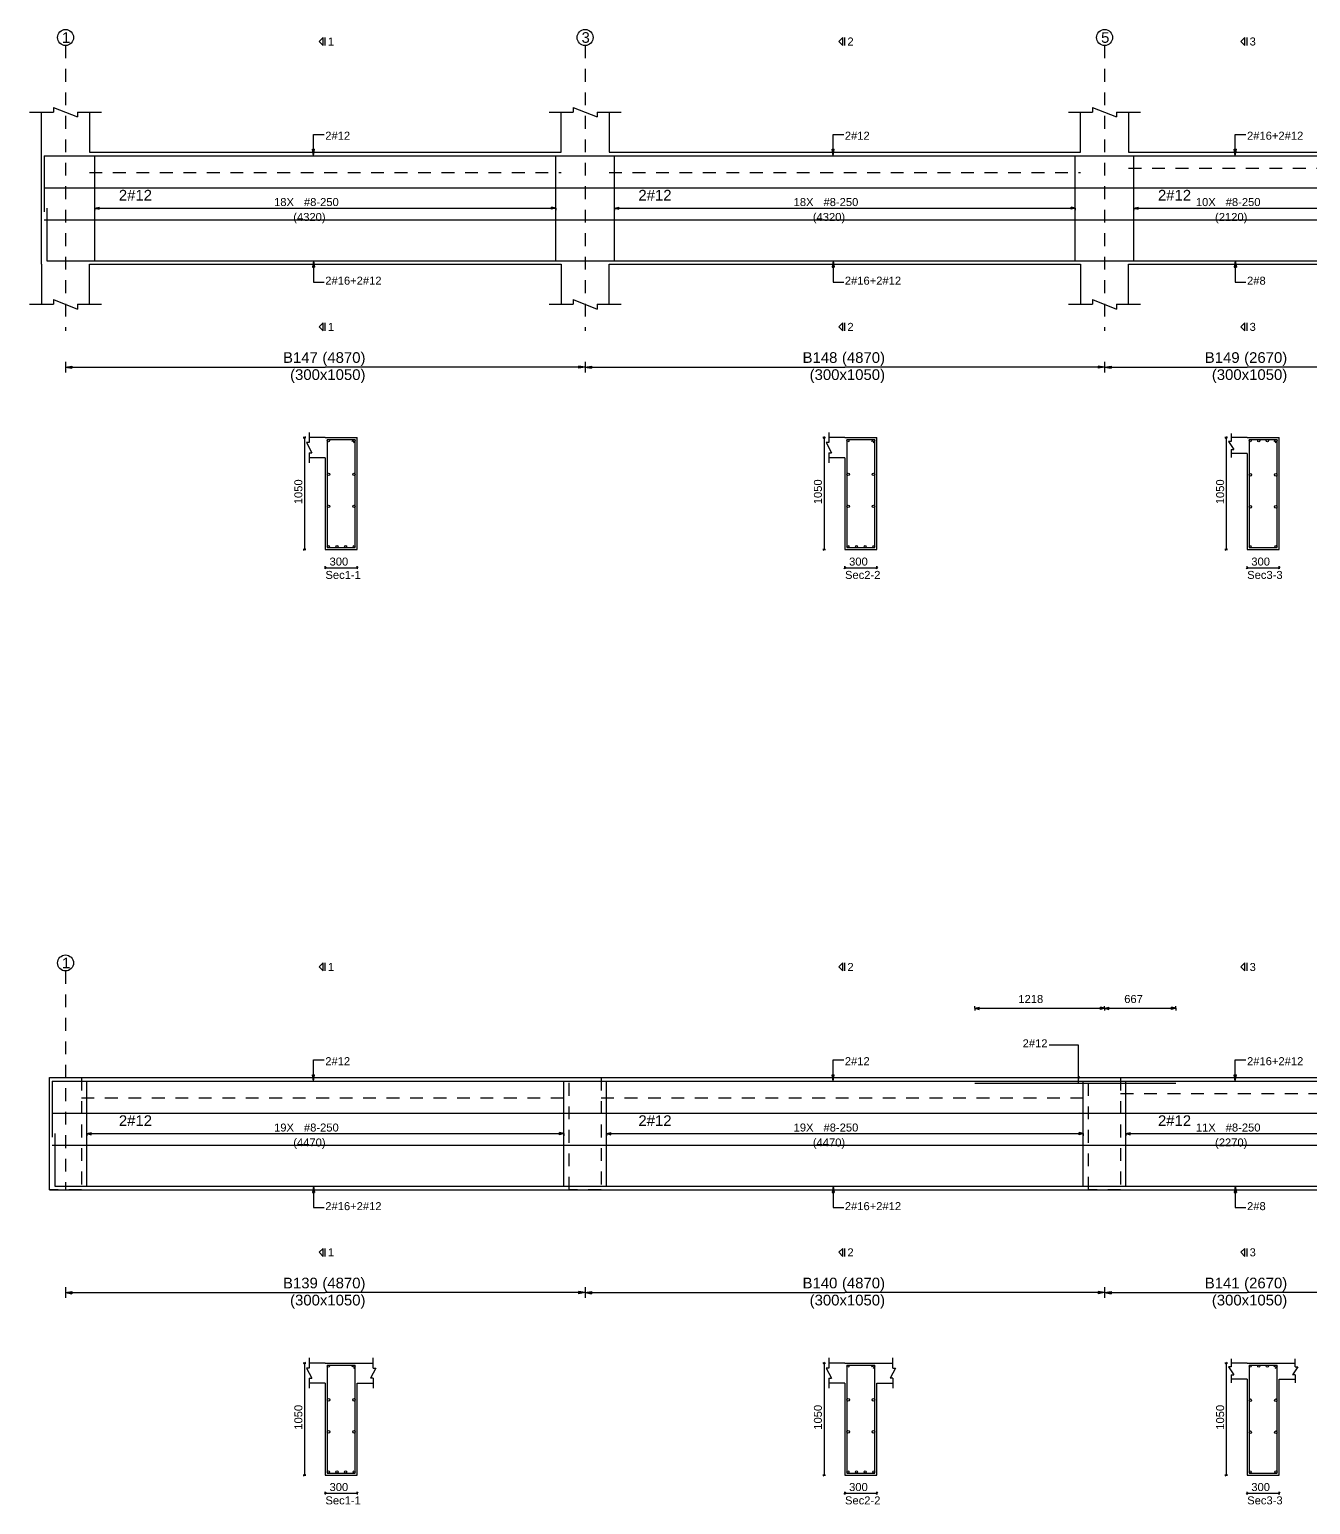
# Model space of a CAD drawing. Extents: x 0 to 98, y 3 to 248.
# Drawn here: x 39.84 to 51.85, y 233.88 to 247.7 of the extents above; entities that cross this region are included whole.
import ezdxf

# ---------------------------------------------------------------- set-up
doc = ezdxf.new("R2010")
doc.units = 0
doc.linetypes.add('ACAD_ISO02W100', pattern=[15, 12, -3])
for name, color, linetype in [('Axisline', 1, 'CONTINUOUS'), ('Axisline_Name', 2, 'CONTINUOUS'), ('Beam_bottombarlabeling', 2, 'CONTINUOUS'), ('Beam_Cross_Label', 4, 'CONTINUOUS'), ('Beam_CrossSection', 2, 'CONTINUOUS'), ('Beam_Dimensions_LS', 3, 'CONTINUOUS'), ('Beam_NameLS', 6, 'CONTINUOUS'), ('Beam_topbarsLabeling', 2, 'CONTINUOUS'), ('dim_all', 7, 'CONTINUOUS'), ('Extra_Topsteel_Labeling', 2, 'CONTINUOUS'), ('Extrabars', 7, 'CONTINUOUS'), ('Longsection', 2, 'CONTINUOUS'), ('main_botbars', 4, 'CONTINUOUS'), ('main_topbars', 4, 'CONTINUOUS'), ('SecondaryBeam', 2, 'CONTINUOUS'), ('SectionLine', 4, 'CONTINUOUS'), ('Sidefacebar', 140, 'CONTINUOUS'), ('Slabline', 253, 'CONTINUOUS'), ('span_dim', 7, 'CONTINUOUS'), ('spanline', 7, 'CONTINUOUS'), ('Stirrup_bar', 1, 'CONTINUOUS'), ('Stirrup_Dia_Spacing', 2, 'CONTINUOUS'), ('Stirrup_Length', 7, 'CONTINUOUS'), ('Stirrup_Numbers', 2, 'CONTINUOUS')]:
    doc.layers.add(name, color=color, linetype=linetype)
doc.styles.add('STRUDS_Arial', font='ARIAL.TTF', dxfattribs={"height": 0.04})

msp = doc.modelspace()

# ---------------------------------------------------------------- linework, layer by layer
at = {"layer": 'Axisline', "linetype": 'ACAD_ISO02W100', "ltscale": 0.01}
for p, q in [((40.18, 247.555), (40.18, 244.88)), ((45.05, 247.555), (45.05, 244.88)), ((49.92, 247.555), (49.92, 244.88)), ((40.18, 238.88), (40.18, 236.83))]:
    msp.add_line(p, q, dxfattribs=at)
at = {"layer": 'Axisline'}
for centre in [(40.18, 247.63), (45.05, 247.63), (49.92, 247.63), (40.18, 238.955)]:
    msp.add_circle(centre, 0.075, dxfattribs=at)
at = {"layer": 'Beam_bottombarlabeling'}
for p, q in [((42.505, 245.538), (42.495, 245.478)), ((42.495, 245.478), (42.515, 245.478)), ((42.505, 245.538), (42.505, 245.338)), ((42.505, 245.538), (42.515, 245.478)), ((47.375, 245.538), (47.365, 245.478)), ((47.365, 245.478), (47.385, 245.478)), ((47.375, 245.538), (47.375, 245.338)), ((47.375, 245.538), (47.385, 245.478)), ((51.145, 245.538), (51.135, 245.478)), ((51.135, 245.478), (51.155, 245.478)), ((51.145, 245.538), (51.145, 245.338)), ((51.145, 245.538), (51.155, 245.478)), ((42.505, 245.338), (42.605, 245.338)), ((47.375, 245.338), (47.475, 245.338)), ((51.145, 245.338), (51.245, 245.338)), ((42.505, 236.863), (42.495, 236.803)), ((42.505, 236.863), (42.505, 236.663)), ((42.505, 236.863), (42.515, 236.803)), ((47.375, 236.863), (47.365, 236.803)), ((47.375, 236.863), (47.375, 236.663)), ((47.375, 236.863), (47.385, 236.803)), ((51.145, 236.863), (51.135, 236.803)), ((51.145, 236.863), (51.145, 236.663)), ((51.145, 236.863), (51.155, 236.803)), ((42.495, 236.803), (42.515, 236.803)), ((47.365, 236.803), (47.385, 236.803)), ((51.135, 236.803), (51.155, 236.803)), ((42.505, 236.663), (42.605, 236.663)), ((47.375, 236.663), (47.475, 236.663)), ((51.145, 236.663), (51.245, 236.663))]:
    msp.add_line(p, q, dxfattribs=at)
for points in [[(42.505, 245.538), (42.495, 245.478), (42.505, 245.538), (42.515, 245.478)], [(47.375, 245.538), (47.365, 245.478), (47.375, 245.538), (47.385, 245.478)], [(51.145, 245.538), (51.135, 245.478), (51.145, 245.538), (51.155, 245.478)], [(42.505, 236.863), (42.495, 236.803), (42.505, 236.863), (42.515, 236.803)], [(47.375, 236.863), (47.365, 236.803), (47.375, 236.863), (47.385, 236.803)], [(51.145, 236.863), (51.135, 236.803), (51.145, 236.863), (51.155, 236.803)]]:
    msp.add_solid(points, dxfattribs=at)
at = {"layer": 'Beam_CrossSection'}
for p, q in [((42.465, 243.928), (42.465, 243.833)), ((47.335, 243.928), (47.335, 243.833)), ((51.105, 243.918), (51.105, 243.843)), ((42.465, 243.833), (42.44, 243.833)), ((42.44, 243.833), (42.49, 243.738)), ((42.615, 243.88), (42.465, 243.88)), ((42.615, 243.88), (42.915, 243.88)), ((42.615, 243.88), (42.615, 243.88)), ((42.915, 242.83), (42.915, 243.88)), ((42.915, 243.88), (42.915, 243.88)), ((47.335, 243.833), (47.31, 243.833)), ((47.31, 243.833), (47.36, 243.738)), ((47.485, 243.88), (47.335, 243.88)), ((47.485, 243.88), (47.785, 243.88)), ((47.485, 243.88), (47.485, 243.88)), ((47.785, 242.83), (47.785, 243.88)), ((47.785, 243.88), (47.785, 243.88)), ((51.105, 243.843), (51.08, 243.843)), ((51.08, 243.843), (51.13, 243.768)), ((51.255, 243.88), (51.105, 243.88)), ((51.105, 243.768), (51.105, 243.693)), ((51.105, 243.768), (51.13, 243.768)), ((51.255, 243.88), (51.555, 243.88)), ((51.255, 243.88), (51.255, 243.88)), ((51.555, 242.83), (51.555, 243.88)), ((51.555, 243.88), (51.555, 243.88)), ((42.465, 243.738), (42.465, 243.643)), ((42.465, 243.738), (42.49, 243.738)), ((42.615, 243.69), (42.465, 243.69)), ((42.615, 243.69), (42.615, 242.83)), ((47.335, 243.738), (47.335, 243.643)), ((47.335, 243.738), (47.36, 243.738)), ((47.485, 243.69), (47.335, 243.69)), ((47.485, 243.69), (47.485, 242.83)), ((51.255, 243.73), (51.105, 243.73)), ((51.255, 243.73), (51.255, 242.83)), ((42.615, 242.83), (42.915, 242.83)), ((47.485, 242.83), (47.785, 242.83)), ((51.255, 242.83), (51.555, 242.83)), ((42.465, 235.253), (42.465, 235.158)), ((42.615, 235.205), (42.465, 235.205)), ((42.615, 235.205), (42.915, 235.205)), ((42.615, 235.205), (42.615, 235.205)), ((42.915, 235.205), (42.915, 235.205)), ((42.915, 235.205), (43.065, 235.205)), ((43.065, 235.158), (43.065, 235.253)), ((47.335, 235.253), (47.335, 235.158)), ((47.485, 235.205), (47.335, 235.205)), ((47.485, 235.205), (47.785, 235.205)), ((47.485, 235.205), (47.485, 235.205)), ((47.785, 235.205), (47.785, 235.205)), ((47.785, 235.205), (47.935, 235.205)), ((47.935, 235.158), (47.935, 235.253)), ((51.105, 235.243), (51.105, 235.168)), ((51.255, 235.205), (51.105, 235.205)), ((51.255, 235.205), (51.555, 235.205)), ((51.255, 235.205), (51.255, 235.205)), ((51.555, 235.205), (51.555, 235.205)), ((51.555, 235.205), (51.705, 235.205)), ((51.705, 235.168), (51.705, 235.243)), ((42.465, 235.158), (42.44, 235.158)), ((42.44, 235.158), (42.49, 235.063)), ((42.465, 235.063), (42.465, 234.968)), ((42.465, 235.063), (42.49, 235.063)), ((43.09, 235.158), (43.04, 235.063)), ((43.065, 235.063), (43.04, 235.063)), ((43.065, 235.158), (43.09, 235.158)), ((43.065, 235.063), (43.065, 234.968)), ((47.335, 235.158), (47.31, 235.158)), ((47.31, 235.158), (47.36, 235.063)), ((47.335, 235.063), (47.335, 234.968)), ((47.335, 235.063), (47.36, 235.063)), ((47.96, 235.158), (47.91, 235.063)), ((47.935, 235.063), (47.91, 235.063)), ((47.935, 235.158), (47.96, 235.158)), ((47.935, 235.063), (47.935, 234.968)), ((51.105, 235.168), (51.08, 235.168)), ((51.08, 235.168), (51.13, 235.093)), ((51.105, 235.093), (51.105, 235.018)), ((51.105, 235.093), (51.13, 235.093)), ((51.255, 235.055), (51.105, 235.055)), ((51.255, 235.055), (51.255, 234.155)), ((51.555, 234.155), (51.555, 235.055)), ((51.555, 235.055), (51.705, 235.055)), ((51.73, 235.168), (51.68, 235.093)), ((51.705, 235.093), (51.68, 235.093)), ((51.705, 235.168), (51.73, 235.168)), ((51.705, 235.093), (51.705, 235.018)), ((42.615, 235.015), (42.465, 235.015)), ((42.615, 235.015), (42.615, 234.155)), ((42.915, 234.155), (42.915, 235.015)), ((42.915, 235.015), (43.065, 235.015)), ((47.485, 235.015), (47.335, 235.015)), ((47.485, 235.015), (47.485, 234.155)), ((47.785, 234.155), (47.785, 235.015)), ((47.785, 235.015), (47.935, 235.015)), ((42.615, 234.155), (42.915, 234.155)), ((47.485, 234.155), (47.785, 234.155)), ((51.255, 234.155), (51.555, 234.155))]:
    msp.add_line(p, q, dxfattribs=at)
at = {"layer": 'Beam_topbarsLabeling'}
for p, q in [((42.505, 246.522), (42.505, 246.722)), ((42.505, 246.722), (42.605, 246.722)), ((47.375, 246.522), (47.375, 246.722)), ((47.375, 246.722), (47.475, 246.722)), ((51.145, 246.522), (51.145, 246.722)), ((51.145, 246.722), (51.245, 246.722)), ((42.505, 246.522), (42.495, 246.582)), ((42.495, 246.582), (42.515, 246.582)), ((42.505, 246.522), (42.515, 246.582)), ((42.505, 246.582), (42.51, 246.582)), ((47.375, 246.522), (47.365, 246.582)), ((47.365, 246.582), (47.385, 246.582)), ((47.375, 246.522), (47.385, 246.582)), ((47.375, 246.582), (47.38, 246.582)), ((51.145, 246.522), (51.135, 246.582)), ((51.135, 246.582), (51.155, 246.582)), ((51.145, 246.522), (51.155, 246.582)), ((51.145, 246.582), (51.15, 246.582)), ((42.505, 237.847), (42.505, 238.047)), ((42.505, 238.047), (42.605, 238.047)), ((47.375, 237.847), (47.375, 238.047)), ((47.375, 238.047), (47.475, 238.047)), ((51.145, 237.847), (51.145, 238.047)), ((51.145, 238.047), (51.245, 238.047)), ((42.505, 237.847), (42.495, 237.907)), ((42.495, 237.907), (42.515, 237.907)), ((42.505, 237.847), (42.515, 237.907)), ((42.505, 237.907), (42.51, 237.907)), ((47.375, 237.847), (47.365, 237.907)), ((47.365, 237.907), (47.385, 237.907)), ((47.375, 237.847), (47.385, 237.907)), ((47.375, 237.907), (47.38, 237.907)), ((51.145, 237.847), (51.135, 237.907)), ((51.135, 237.907), (51.155, 237.907)), ((51.145, 237.847), (51.155, 237.907)), ((51.145, 237.907), (51.15, 237.907))]:
    msp.add_line(p, q, dxfattribs=at)
for points in [[(42.505, 246.522), (42.495, 246.582), (42.505, 246.522), (42.515, 246.582)], [(47.375, 246.522), (47.365, 246.582), (47.375, 246.522), (47.385, 246.582)], [(51.145, 246.522), (51.135, 246.582), (51.145, 246.522), (51.155, 246.582)], [(42.505, 237.847), (42.495, 237.907), (42.505, 237.847), (42.515, 237.907)], [(47.375, 237.847), (47.365, 237.907), (47.375, 237.847), (47.385, 237.907)], [(51.145, 237.847), (51.135, 237.907), (51.145, 237.847), (51.155, 237.907)]]:
    msp.add_solid(points, dxfattribs=at)
at = {"layer": 'dim_all'}
for p, q in [((42.42, 243.88), (42.4075, 243.88)), ((42.42, 243.88), (42.4112, 243.871)), ((42.42, 243.88), (42.4289, 243.889)), ((42.42, 243.88), (42.4325, 243.88)), ((42.42, 243.88), (42.42, 242.83)), ((47.29, 243.88), (47.2775, 243.88)), ((47.29, 243.88), (47.2812, 243.871)), ((47.29, 243.88), (47.2989, 243.889)), ((47.29, 243.88), (47.3025, 243.88)), ((47.29, 243.88), (47.29, 242.83)), ((51.06, 243.88), (51.0475, 243.88)), ((51.06, 243.88), (51.0512, 243.871)), ((51.06, 243.88), (51.0689, 243.889)), ((51.06, 243.88), (51.0725, 243.88)), ((51.06, 243.88), (51.06, 242.83)), ((42.42, 242.83), (42.4075, 242.83)), ((42.42, 242.83), (42.4112, 242.821)), ((42.42, 242.83), (42.4289, 242.839)), ((42.42, 242.83), (42.4325, 242.83)), ((47.29, 242.83), (47.2775, 242.83)), ((47.29, 242.83), (47.2812, 242.821)), ((47.29, 242.83), (47.2989, 242.839)), ((47.29, 242.83), (47.3025, 242.83)), ((51.06, 242.83), (51.0475, 242.83)), ((51.06, 242.83), (51.0512, 242.821)), ((51.06, 242.83), (51.0689, 242.839)), ((51.06, 242.83), (51.0725, 242.83)), ((42.615, 242.66), (42.6062, 242.651)), ((42.615, 242.66), (42.615, 242.673)), ((42.615, 242.66), (42.6239, 242.669)), ((42.615, 242.66), (42.615, 242.648)), ((42.615, 242.66), (42.915, 242.66)), ((42.915, 242.66), (42.9062, 242.651)), ((42.915, 242.66), (42.915, 242.673)), ((42.915, 242.66), (42.9239, 242.669)), ((42.915, 242.66), (42.915, 242.648)), ((47.485, 242.66), (47.4762, 242.651)), ((47.485, 242.66), (47.485, 242.673)), ((47.485, 242.66), (47.4939, 242.669)), ((47.485, 242.66), (47.485, 242.648)), ((47.485, 242.66), (47.785, 242.66)), ((47.785, 242.66), (47.7762, 242.651)), ((47.785, 242.66), (47.785, 242.673)), ((47.785, 242.66), (47.7938, 242.669)), ((47.785, 242.66), (47.785, 242.648)), ((51.255, 242.66), (51.2462, 242.651)), ((51.255, 242.66), (51.255, 242.673)), ((51.255, 242.66), (51.2639, 242.669)), ((51.255, 242.66), (51.255, 242.648)), ((51.255, 242.66), (51.555, 242.66)), ((51.555, 242.66), (51.5462, 242.651)), ((51.555, 242.66), (51.555, 242.673)), ((51.555, 242.66), (51.5639, 242.669)), ((51.555, 242.66), (51.555, 242.648)), ((48.7025, 238.53), (48.7025, 238.55)), ((48.7025, 238.53), (48.7025, 238.543)), ((48.7025, 238.53), (48.7025, 238.543)), ((48.7025, 238.53), (48.7425, 238.54)), ((48.7025, 238.53), (48.7025, 238.51)), ((48.7025, 238.53), (48.7425, 238.52)), ((48.7025, 238.53), (48.7025, 238.518)), ((48.7025, 238.53), (48.7025, 238.518)), ((48.7025, 238.53), (50.5875, 238.53)), ((48.7425, 238.52), (48.7425, 238.54)), ((49.92, 238.53), (49.88, 238.54)), ((49.88, 238.52), (49.88, 238.54)), ((49.92, 238.53), (49.88, 238.54)), ((49.88, 238.52), (49.88, 238.54)), ((49.92, 238.53), (49.88, 238.52)), ((49.92, 238.53), (49.88, 238.52)), ((49.92, 238.53), (49.92, 238.55)), ((49.92, 238.53), (49.92, 238.55)), ((49.92, 238.53), (49.92, 238.55)), ((49.92, 238.53), (49.92, 238.55)), ((49.92, 238.53), (49.92, 238.543)), ((49.92, 238.53), (49.92, 238.543)), ((49.92, 238.53), (49.92, 238.543)), ((49.92, 238.53), (49.92, 238.543)), ((49.92, 238.53), (49.96, 238.54)), ((49.92, 238.53), (49.96, 238.54)), ((49.92, 238.53), (49.92, 238.51)), ((49.92, 238.53), (49.96, 238.52)), ((49.92, 238.53), (49.92, 238.51)), ((49.92, 238.53), (49.92, 238.518)), ((49.92, 238.53), (49.92, 238.518)), ((49.92, 238.53), (49.92, 238.518)), ((49.92, 238.53), (49.92, 238.518)), ((49.92, 238.53), (49.92, 238.53)), ((49.92, 238.53), (49.92, 238.51)), ((49.92, 238.53), (49.96, 238.52)), ((49.92, 238.53), (49.92, 238.51)), ((49.96, 238.52), (49.96, 238.54)), ((49.96, 238.52), (49.96, 238.54)), ((50.5875, 238.53), (50.5475, 238.54)), ((50.5475, 238.52), (50.5475, 238.54)), ((50.5875, 238.53), (50.5475, 238.52)), ((50.5875, 238.53), (50.5875, 238.55)), ((50.5875, 238.53), (50.5875, 238.543)), ((50.5875, 238.53), (50.5875, 238.543)), ((50.5875, 238.53), (50.5875, 238.51)), ((50.5875, 238.53), (50.5875, 238.518)), ((50.5875, 238.53), (50.5875, 238.518)), ((42.42, 235.205), (42.4075, 235.205)), ((42.42, 235.205), (42.4112, 235.196)), ((42.42, 235.205), (42.4289, 235.214)), ((42.42, 235.205), (42.4325, 235.205)), ((42.42, 235.205), (42.42, 234.155)), ((47.29, 235.205), (47.2775, 235.205)), ((47.29, 235.205), (47.2812, 235.196)), ((47.29, 235.205), (47.2989, 235.214)), ((47.29, 235.205), (47.3025, 235.205)), ((47.29, 235.205), (47.29, 234.155)), ((51.06, 235.205), (51.0475, 235.205)), ((51.06, 235.205), (51.0512, 235.196)), ((51.06, 235.205), (51.0689, 235.214)), ((51.06, 235.205), (51.0725, 235.205)), ((51.06, 235.205), (51.06, 234.155)), ((42.42, 234.155), (42.4075, 234.155)), ((42.42, 234.155), (42.4112, 234.146)), ((42.42, 234.155), (42.4289, 234.164)), ((42.42, 234.155), (42.4325, 234.155)), ((47.29, 234.155), (47.2775, 234.155)), ((47.29, 234.155), (47.2812, 234.146)), ((47.29, 234.155), (47.2989, 234.164)), ((47.29, 234.155), (47.3025, 234.155)), ((51.06, 234.155), (51.0475, 234.155)), ((51.06, 234.155), (51.0512, 234.146)), ((51.06, 234.155), (51.0689, 234.164)), ((51.06, 234.155), (51.0725, 234.155)), ((42.615, 233.985), (42.6062, 233.976)), ((42.615, 233.985), (42.615, 233.998)), ((42.615, 233.985), (42.6239, 233.994)), ((42.615, 233.985), (42.615, 233.973)), ((42.615, 233.985), (42.915, 233.985)), ((42.915, 233.985), (42.9062, 233.976)), ((42.915, 233.985), (42.915, 233.998)), ((42.915, 233.985), (42.9239, 233.994)), ((42.915, 233.985), (42.915, 233.973)), ((47.485, 233.985), (47.4762, 233.976)), ((47.485, 233.985), (47.485, 233.998)), ((47.485, 233.985), (47.4939, 233.994)), ((47.485, 233.985), (47.485, 233.973)), ((47.485, 233.985), (47.785, 233.985)), ((47.785, 233.985), (47.7762, 233.976)), ((47.785, 233.985), (47.785, 233.998)), ((47.785, 233.985), (47.7938, 233.994)), ((47.785, 233.985), (47.785, 233.973)), ((51.255, 233.985), (51.2462, 233.976)), ((51.255, 233.985), (51.255, 233.998)), ((51.255, 233.985), (51.2639, 233.994)), ((51.255, 233.985), (51.255, 233.973)), ((51.255, 233.985), (51.555, 233.985)), ((51.555, 233.985), (51.5462, 233.976)), ((51.555, 233.985), (51.555, 233.998)), ((51.555, 233.985), (51.5639, 233.994)), ((51.555, 233.985), (51.555, 233.973))]:
    msp.add_line(p, q, dxfattribs=at)
for points in [[(48.7025, 238.53), (48.7425, 238.54), (48.7025, 238.53), (48.7425, 238.52)], [(49.92, 238.53), (49.88, 238.54), (49.92, 238.53), (49.88, 238.52)], [(49.92, 238.53), (49.88, 238.54), (49.92, 238.53), (49.88, 238.52)], [(49.92, 238.53), (49.96, 238.54), (49.92, 238.53), (49.96, 238.52)], [(49.92, 238.53), (49.96, 238.54), (49.92, 238.53), (49.96, 238.52)], [(50.5875, 238.53), (50.5475, 238.54), (50.5875, 238.53), (50.5475, 238.52)]]:
    msp.add_solid(points, dxfattribs=at)
at = {"layer": 'Extra_Topsteel_Labeling'}
for p, q in [((49.6765, 238.184), (49.4015, 238.184)), ((49.6765, 237.834), (49.6765, 238.184))]:
    msp.add_line(p, q, dxfattribs=at)
msp.add_solid([(49.6765, 237.834), (49.6665, 237.894), (49.6765, 237.834), (49.6865, 237.894)], dxfattribs=at)
at = {"layer": 'Extrabars'}
msp.add_line((50.5875, 237.825), (48.7025, 237.825), dxfattribs=at)
at = {"layer": 'Longsection'}
for p, q in [((40.0675, 246.975), (40.0675, 246.93)), ((40.0675, 246.975), (40.2925, 246.885)), ((44.9375, 246.975), (44.9375, 246.93)), ((44.9375, 246.975), (45.1625, 246.885)), ((49.8075, 246.975), (49.8075, 246.93)), ((49.8075, 246.975), (50.0325, 246.885)), ((39.8425, 246.93), (39.955, 246.93)), ((39.8425, 246.93), (40.0675, 246.93)), ((39.955, 246.555), (39.955, 246.93)), ((40.2925, 246.93), (40.2925, 246.885)), ((40.2925, 246.93), (40.5175, 246.93)), ((40.405, 246.93), (40.405, 246.555)), ((44.7125, 246.93), (44.825, 246.93)), ((44.7125, 246.93), (44.9375, 246.93)), ((44.825, 246.555), (44.825, 246.93)), ((45.1625, 246.93), (45.1625, 246.885)), ((45.1625, 246.93), (45.3875, 246.93)), ((45.275, 246.93), (45.275, 246.555)), ((49.5825, 246.93), (49.695, 246.93)), ((49.5825, 246.93), (49.8075, 246.93)), ((49.695, 246.555), (49.695, 246.93)), ((50.0325, 246.93), (50.0325, 246.885)), ((50.0325, 246.93), (50.2575, 246.93)), ((50.145, 246.93), (50.145, 246.555)), ((39.955, 245.505), (39.955, 246.555)), ((40.18, 246.555), (40.18, 246.555)), ((40.405, 246.555), (44.825, 246.555)), ((45.275, 246.555), (49.695, 246.555)), ((50.145, 246.555), (52.365, 246.555)), ((39.955, 245.505), (39.955, 245.13)), ((40.405, 245.13), (40.405, 245.505)), ((40.405, 245.505), (44.825, 245.505)), ((44.825, 245.505), (44.825, 245.13)), ((45.275, 245.13), (45.275, 245.505)), ((45.275, 245.505), (49.695, 245.505)), ((49.695, 245.505), (49.695, 245.13)), ((50.145, 245.13), (50.145, 245.505)), ((50.145, 245.505), (52.365, 245.505)), ((40.0675, 245.175), (40.0675, 245.13)), ((40.0675, 245.175), (40.2925, 245.085)), ((44.9375, 245.175), (44.9375, 245.13)), ((44.9375, 245.175), (45.1625, 245.085)), ((49.8075, 245.175), (49.8075, 245.13)), ((49.8075, 245.175), (50.0325, 245.085)), ((39.8425, 245.13), (39.955, 245.13)), ((39.8425, 245.13), (40.0675, 245.13)), ((40.2925, 245.13), (40.2925, 245.085)), ((40.2925, 245.13), (40.5175, 245.13)), ((44.7125, 245.13), (44.825, 245.13)), ((44.7125, 245.13), (44.9375, 245.13)), ((45.1625, 245.13), (45.1625, 245.085)), ((45.1625, 245.13), (45.3875, 245.13)), ((49.5825, 245.13), (49.695, 245.13)), ((49.5825, 245.13), (49.8075, 245.13)), ((50.0325, 245.13), (50.0325, 245.085)), ((50.0325, 245.13), (50.2575, 245.13)), ((40.03, 236.83), (40.03, 237.88)), ((40.03, 237.88), (40.33, 237.88)), ((40.03, 237.88), (40.03, 237.88)), ((40.18, 237.88), (40.18, 237.88)), ((40.18, 237.88), (40.18, 237.88)), ((40.18, 237.88), (45.2, 237.88)), ((45.05, 237.88), (50.07, 237.88)), ((49.92, 237.88), (52.74, 237.88)), ((40.03, 236.83), (45.2, 236.83)), ((44.9, 236.83), (50.07, 236.83)), ((49.77, 236.83), (52.74, 236.83))]:
    msp.add_line(p, q, dxfattribs=at)
at = {"layer": 'main_botbars'}
for p, q in [((39.98, 246.522), (39.98, 245.997)), ((39.98, 246.522), (45.25, 246.522)), ((44.85, 246.522), (50.12, 246.522)), ((49.72, 246.522), (52.79, 246.522)), ((40.005, 246.03), (40.005, 245.538)), ((40.005, 245.538), (45.225, 245.538)), ((44.875, 245.538), (44.875, 245.538)), ((44.875, 245.538), (50.095, 245.538)), ((45.225, 245.538), (45.225, 245.538)), ((49.745, 245.538), (49.745, 245.538)), ((49.745, 245.538), (52.765, 245.538)), ((40.055, 237.847), (40.055, 237.322)), ((40.055, 237.847), (45.175, 237.847)), ((44.925, 237.847), (50.045, 237.847)), ((49.795, 237.847), (52.715, 237.847)), ((40.08, 237.355), (40.08, 236.863)), ((40.08, 236.863), (45.15, 236.863)), ((44.95, 236.863), (44.95, 236.863)), ((44.95, 236.863), (50.02, 236.863)), ((45.15, 236.863), (45.15, 236.863)), ((49.82, 236.863), (49.82, 236.863)), ((49.82, 236.863), (52.69, 236.863))]:
    msp.add_line(p, q, dxfattribs=at)
for centre in [(42.6438, 242.859), (42.7246, 242.859), (42.8054, 242.859), (42.8862, 242.859), (47.5138, 242.859), (47.5946, 242.859), (47.6754, 242.859), (47.7562, 242.859), (51.2838, 242.859), (51.5263, 242.859), (42.6438, 234.184), (42.7246, 234.184), (42.8054, 234.184), (42.8862, 234.184), (47.5138, 234.184), (47.5946, 234.184), (47.6754, 234.184), (47.7562, 234.184), (51.2838, 234.184), (51.5263, 234.184)]:
    msp.add_circle(centre, 0.01, dxfattribs=at)
at = {"layer": 'main_topbars'}
for centre in [(42.6438, 243.851), (42.8863, 243.851), (47.5138, 243.851), (47.7563, 243.851), (51.2838, 243.851), (51.3646, 243.851), (51.4454, 243.851), (51.5262, 243.851), (42.6438, 235.176), (42.8863, 235.176), (47.5138, 235.176), (47.7563, 235.176), (51.2838, 235.176), (51.3646, 235.176), (51.4454, 235.176), (51.5262, 235.176)]:
    msp.add_circle(centre, 0.01, dxfattribs=at)
at = {"layer": 'SecondaryBeam', "linetype": 'ACAD_ISO02W100', "ltscale": 0.01}
for p, q in [((40.03, 237.88), (40.33, 237.88)), ((40.03, 236.83), (40.03, 237.88)), ((40.33, 237.88), (40.33, 236.83)), ((44.9, 237.88), (45.2, 237.88)), ((44.9, 236.83), (44.9, 237.88)), ((45.2, 237.88), (45.2, 236.83)), ((49.77, 237.88), (50.07, 237.88)), ((49.77, 236.83), (49.77, 237.88)), ((50.07, 237.88), (50.07, 236.83)), ((40.33, 236.83), (40.03, 236.83)), ((45.2, 236.83), (44.9, 236.83)), ((50.07, 236.83), (49.77, 236.83))]:
    msp.add_line(p, q, dxfattribs=at)
at = {"layer": 'SectionLine'}
for p, q in [((42.595, 247.63), (42.5575, 247.593)), ((42.595, 247.555), (42.595, 247.63)), ((42.615, 247.555), (42.615, 247.63)), ((47.465, 247.63), (47.4275, 247.593)), ((47.465, 247.555), (47.465, 247.63)), ((47.485, 247.555), (47.485, 247.63)), ((51.235, 247.63), (51.1975, 247.593)), ((51.235, 247.555), (51.235, 247.63)), ((51.255, 247.555), (51.255, 247.63)), ((42.595, 247.555), (42.5575, 247.593)), ((47.465, 247.555), (47.4275, 247.593)), ((51.235, 247.555), (51.1975, 247.593)), ((42.595, 244.955), (42.5575, 244.918)), ((42.595, 244.88), (42.5575, 244.918)), ((42.595, 244.88), (42.595, 244.955)), ((42.615, 244.88), (42.615, 244.955)), ((47.465, 244.955), (47.4275, 244.918)), ((47.465, 244.88), (47.4275, 244.918)), ((47.465, 244.88), (47.465, 244.955)), ((47.485, 244.88), (47.485, 244.955)), ((51.235, 244.955), (51.1975, 244.918)), ((51.235, 244.88), (51.1975, 244.918)), ((51.235, 244.88), (51.235, 244.955)), ((51.255, 244.88), (51.255, 244.955)), ((42.595, 238.955), (42.5575, 238.918)), ((42.595, 238.88), (42.5575, 238.918)), ((42.595, 238.88), (42.595, 238.955)), ((42.615, 238.88), (42.615, 238.955)), ((47.465, 238.955), (47.4275, 238.918)), ((47.465, 238.88), (47.4275, 238.918)), ((47.465, 238.88), (47.465, 238.955)), ((47.485, 238.88), (47.485, 238.955)), ((51.235, 238.955), (51.1975, 238.918)), ((51.235, 238.88), (51.1975, 238.918)), ((51.235, 238.88), (51.235, 238.955)), ((51.255, 238.88), (51.255, 238.955)), ((42.595, 236.28), (42.5575, 236.243)), ((42.595, 236.205), (42.5575, 236.243)), ((42.595, 236.205), (42.595, 236.28)), ((42.615, 236.205), (42.615, 236.28)), ((47.465, 236.28), (47.4275, 236.243)), ((47.465, 236.205), (47.4275, 236.243)), ((47.465, 236.205), (47.465, 236.28)), ((47.485, 236.205), (47.485, 236.28)), ((51.235, 236.28), (51.1975, 236.243)), ((51.235, 236.205), (51.1975, 236.243)), ((51.235, 236.205), (51.235, 236.28)), ((51.255, 236.205), (51.255, 236.28))]:
    msp.add_line(p, q, dxfattribs=at)
at = {"layer": 'Sidefacebar'}
for p, q in [((39.98, 246.222), (45.25, 246.222)), ((44.85, 246.222), (50.12, 246.222)), ((49.72, 246.222), (52.79, 246.222)), ((39.98, 245.922), (45.25, 245.922)), ((44.85, 245.922), (50.12, 245.922)), ((49.72, 245.922), (52.79, 245.922)), ((40.055, 237.547), (45.175, 237.547)), ((44.925, 237.547), (50.045, 237.547)), ((49.795, 237.547), (52.715, 237.547)), ((40.055, 237.247), (45.175, 237.247)), ((44.925, 237.247), (50.045, 237.247)), ((49.795, 237.247), (52.715, 237.247))]:
    msp.add_line(p, q, dxfattribs=at)
for centre in [(42.646, 243.535), (42.884, 243.535), (47.516, 243.535), (47.754, 243.535), (51.286, 243.531), (51.524, 243.531), (42.646, 243.235), (42.884, 243.235), (47.516, 243.235), (47.754, 243.235), (51.286, 243.231), (51.524, 243.231), (42.646, 234.86), (42.884, 234.86), (47.516, 234.86), (47.754, 234.86), (51.286, 234.856), (51.524, 234.856), (42.646, 234.56), (42.884, 234.56), (47.516, 234.56), (47.754, 234.56), (51.286, 234.556), (51.524, 234.556)]:
    msp.add_circle(centre, 0.012, dxfattribs=at)
at = {"layer": 'Slabline', "linetype": 'ACAD_ISO02W100', "ltscale": 0.01}
for p, q in [((50.145, 246.405), (52.365, 246.405)), ((40.405, 246.365), (44.825, 246.365)), ((45.275, 246.365), (49.695, 246.365)), ((40.33, 237.69), (44.9, 237.69)), ((45.2, 237.69), (49.77, 237.69)), ((50.07, 237.73), (52.44, 237.73))]:
    msp.add_line(p, q, dxfattribs=at)
at = {"layer": 'spanline'}
for p, q in [((40.18, 244.59), (40.18, 244.49)), ((45.05, 244.59), (45.05, 244.49)), ((45.05, 244.59), (45.05, 244.49)), ((49.92, 244.59), (49.92, 244.49)), ((49.92, 244.59), (49.92, 244.49)), ((40.18, 244.54), (40.24, 244.55)), ((40.18, 244.54), (42.615, 244.54)), ((40.18, 244.54), (40.24, 244.53)), ((40.24, 244.55), (40.24, 244.53)), ((45.05, 244.54), (42.615, 244.54)), ((45.05, 244.54), (44.99, 244.55)), ((44.99, 244.55), (44.99, 244.53)), ((45.05, 244.54), (44.99, 244.53)), ((45.05, 244.54), (45.11, 244.55)), ((45.05, 244.54), (47.485, 244.54)), ((45.05, 244.54), (45.11, 244.53)), ((45.11, 244.55), (45.11, 244.53)), ((49.92, 244.54), (47.485, 244.54)), ((49.92, 244.54), (49.86, 244.55)), ((49.86, 244.55), (49.86, 244.53)), ((49.92, 244.54), (49.86, 244.53)), ((49.92, 244.54), (49.98, 244.55)), ((49.92, 244.54), (51.255, 244.54)), ((49.92, 244.54), (49.98, 244.53)), ((49.98, 244.55), (49.98, 244.53)), ((52.59, 244.54), (51.255, 244.54)), ((40.18, 235.915), (40.18, 235.815)), ((40.18, 235.865), (40.24, 235.875)), ((40.24, 235.875), (40.24, 235.855)), ((45.05, 235.865), (44.99, 235.875)), ((44.99, 235.875), (44.99, 235.855)), ((45.05, 235.915), (45.05, 235.815)), ((45.05, 235.915), (45.05, 235.815)), ((45.05, 235.865), (45.11, 235.875)), ((45.11, 235.875), (45.11, 235.855)), ((49.92, 235.865), (49.86, 235.875)), ((49.86, 235.875), (49.86, 235.855)), ((49.92, 235.915), (49.92, 235.815)), ((49.92, 235.915), (49.92, 235.815)), ((49.92, 235.865), (49.98, 235.875)), ((49.98, 235.875), (49.98, 235.855)), ((40.18, 235.865), (42.615, 235.865)), ((40.18, 235.865), (40.24, 235.855)), ((45.05, 235.865), (42.615, 235.865)), ((45.05, 235.865), (44.99, 235.855)), ((45.05, 235.865), (47.485, 235.865)), ((45.05, 235.865), (45.11, 235.855)), ((49.92, 235.865), (47.485, 235.865)), ((49.92, 235.865), (49.86, 235.855)), ((49.92, 235.865), (51.255, 235.865)), ((49.92, 235.865), (49.98, 235.855)), ((52.59, 235.865), (51.255, 235.865))]:
    msp.add_line(p, q, dxfattribs=at)
for points in [[(40.18, 244.54), (40.24, 244.55), (40.18, 244.54), (40.24, 244.53)], [(45.05, 244.54), (44.99, 244.55), (45.05, 244.54), (44.99, 244.53)], [(45.05, 244.54), (45.11, 244.55), (45.05, 244.54), (45.11, 244.53)], [(49.92, 244.54), (49.86, 244.55), (49.92, 244.54), (49.86, 244.53)], [(49.92, 244.54), (49.98, 244.55), (49.92, 244.54), (49.98, 244.53)], [(40.18, 235.865), (40.24, 235.875), (40.18, 235.865), (40.24, 235.855)], [(45.05, 235.865), (44.99, 235.875), (45.05, 235.865), (44.99, 235.855)], [(45.05, 235.865), (45.11, 235.875), (45.05, 235.865), (45.11, 235.855)], [(49.92, 235.865), (49.86, 235.875), (49.92, 235.865), (49.86, 235.855)], [(49.92, 235.865), (49.98, 235.875), (49.92, 235.865), (49.98, 235.855)]]:
    msp.add_solid(points, dxfattribs=at)
at = {"layer": 'Stirrup_bar'}
for p, q in [((40.455, 245.538), (40.455, 246.522)), ((44.775, 245.538), (44.775, 246.522)), ((45.325, 245.538), (45.325, 246.522)), ((49.645, 245.538), (49.645, 246.522)), ((50.195, 245.538), (50.195, 246.522)), ((42.6338, 243.861), (42.6338, 242.849)), ((42.6338, 243.861), (42.8963, 243.861)), ((42.8792, 243.858), (42.865, 243.844)), ((42.8933, 243.844), (42.8792, 243.83)), ((42.8963, 242.849), (42.8963, 243.861)), ((47.5038, 243.861), (47.5038, 242.849)), ((47.5038, 243.861), (47.7663, 243.861)), ((47.7492, 243.858), (47.735, 243.844)), ((47.7633, 243.844), (47.7492, 243.83)), ((47.7663, 242.849), (47.7663, 243.861)), ((51.2738, 243.861), (51.2738, 242.849)), ((51.2738, 243.861), (51.5363, 243.861)), ((51.5192, 243.858), (51.505, 243.844)), ((51.5333, 243.844), (51.5192, 243.83)), ((51.5363, 242.849), (51.5363, 243.861)), ((42.6338, 242.849), (42.8963, 242.849)), ((47.5038, 242.849), (47.7663, 242.849)), ((51.2738, 242.849), (51.5363, 242.849)), ((40.38, 236.863), (40.38, 237.847)), ((44.85, 236.863), (44.85, 237.847)), ((45.25, 236.863), (45.25, 237.847)), ((49.72, 236.863), (49.72, 237.847)), ((50.12, 236.863), (50.12, 237.847)), ((42.6338, 235.186), (42.6338, 234.174)), ((42.6338, 235.186), (42.8963, 235.186)), ((42.8792, 235.183), (42.865, 235.169)), ((42.8963, 234.174), (42.8963, 235.186)), ((47.5038, 235.186), (47.5038, 234.174)), ((47.5038, 235.186), (47.7663, 235.186)), ((47.7492, 235.183), (47.735, 235.169)), ((47.7663, 234.174), (47.7663, 235.186)), ((51.2738, 235.186), (51.2738, 234.174)), ((51.2738, 235.186), (51.5363, 235.186)), ((51.5192, 235.183), (51.505, 235.169)), ((51.5363, 234.174), (51.5363, 235.186)), ((42.8933, 235.169), (42.8792, 235.155)), ((47.7633, 235.169), (47.7492, 235.155)), ((51.5333, 235.169), (51.5192, 235.155)), ((42.6338, 234.174), (42.8963, 234.174)), ((47.5038, 234.174), (47.7663, 234.174)), ((51.2738, 234.174), (51.5363, 234.174))]:
    msp.add_line(p, q, dxfattribs=at)
at = {"layer": 'Stirrup_Length'}
for p, q in [((40.455, 246.03), (40.455, 246.05)), ((40.455, 246.03), (40.495, 246.04)), ((40.455, 246.03), (44.775, 246.03)), ((40.455, 246.03), (40.455, 246.01)), ((40.455, 246.03), (40.495, 246.02)), ((40.495, 246.02), (40.495, 246.04)), ((44.775, 246.03), (44.735, 246.04)), ((44.735, 246.02), (44.735, 246.04)), ((44.775, 246.03), (44.735, 246.02)), ((44.775, 246.03), (44.775, 246.05)), ((44.775, 246.03), (44.775, 246.01)), ((45.325, 246.03), (45.325, 246.05)), ((45.325, 246.03), (45.365, 246.04)), ((45.325, 246.03), (49.645, 246.03)), ((45.325, 246.03), (45.325, 246.01)), ((45.325, 246.03), (45.365, 246.02)), ((45.365, 246.02), (45.365, 246.04)), ((49.645, 246.03), (49.605, 246.04)), ((49.605, 246.02), (49.605, 246.04)), ((49.645, 246.03), (49.605, 246.02)), ((49.645, 246.03), (49.645, 246.05)), ((49.645, 246.03), (49.645, 246.01)), ((50.195, 246.03), (50.195, 246.05)), ((50.195, 246.03), (50.235, 246.04)), ((50.195, 246.03), (52.315, 246.03)), ((50.195, 246.03), (50.195, 246.01)), ((50.195, 246.03), (50.235, 246.02)), ((50.235, 246.02), (50.235, 246.04)), ((40.38, 237.355), (40.38, 237.375)), ((40.38, 237.355), (40.42, 237.365)), ((40.38, 237.355), (44.85, 237.355)), ((40.38, 237.355), (40.38, 237.335)), ((40.38, 237.355), (40.42, 237.345)), ((40.42, 237.345), (40.42, 237.365)), ((44.85, 237.355), (44.81, 237.365)), ((44.81, 237.345), (44.81, 237.365)), ((44.85, 237.355), (44.81, 237.345)), ((44.85, 237.355), (44.85, 237.375)), ((44.85, 237.355), (44.85, 237.335)), ((45.25, 237.355), (45.25, 237.375)), ((45.25, 237.355), (45.29, 237.365)), ((45.25, 237.355), (49.72, 237.355)), ((45.25, 237.355), (45.25, 237.335)), ((45.25, 237.355), (45.29, 237.345)), ((45.29, 237.345), (45.29, 237.365)), ((49.72, 237.355), (49.68, 237.365)), ((49.68, 237.345), (49.68, 237.365)), ((49.72, 237.355), (49.68, 237.345)), ((49.72, 237.355), (49.72, 237.375)), ((49.72, 237.355), (49.72, 237.335)), ((50.12, 237.355), (50.12, 237.375)), ((50.12, 237.355), (50.16, 237.365)), ((50.12, 237.355), (52.39, 237.355)), ((50.12, 237.355), (50.12, 237.335)), ((50.12, 237.355), (50.16, 237.345)), ((50.16, 237.345), (50.16, 237.365))]:
    msp.add_line(p, q, dxfattribs=at)
for points in [[(40.455, 246.03), (40.495, 246.04), (40.455, 246.03), (40.495, 246.02)], [(44.775, 246.03), (44.735, 246.04), (44.775, 246.03), (44.735, 246.02)], [(45.325, 246.03), (45.365, 246.04), (45.325, 246.03), (45.365, 246.02)], [(49.645, 246.03), (49.605, 246.04), (49.645, 246.03), (49.605, 246.02)], [(50.195, 246.03), (50.235, 246.04), (50.195, 246.03), (50.235, 246.02)], [(40.38, 237.355), (40.42, 237.365), (40.38, 237.355), (40.42, 237.345)], [(44.85, 237.355), (44.81, 237.365), (44.85, 237.355), (44.81, 237.345)], [(45.25, 237.355), (45.29, 237.365), (45.25, 237.355), (45.29, 237.345)], [(49.72, 237.355), (49.68, 237.365), (49.72, 237.355), (49.68, 237.345)], [(50.12, 237.355), (50.16, 237.365), (50.12, 237.355), (50.16, 237.345)]]:
    msp.add_solid(points, dxfattribs=at)

# ---------------------------------------------------------------- texts
at = {"layer": 'Axisline_Name', "style": 'STRUDS_Arial'}
for s, p in [('1', (40.147, 247.58)), ('3', (45.017, 247.58)), ('5', (49.887, 247.58)), ('1', (40.147, 238.905))]:
    msp.add_text(s, height=0.1, dxfattribs=at).set_placement(p)
at = {"layer": 'Beam_bottombarlabeling', "style": 'STRUDS_Arial'}
for s, p in [('2#16+2#12', (42.615, 245.313)), ('2#16+2#12', (47.485, 245.313)), ('2#8', (51.255, 245.313)), ('2#16+2#12', (42.615, 236.638)), ('2#16+2#12', (47.485, 236.638)), ('2#8', (51.255, 236.638))]:
    msp.add_text(s, height=0.075, dxfattribs=at).set_placement(p)
at = {"layer": 'Beam_Cross_Label', "style": 'STRUDS_Arial'}
for s, p in [('Sec1-1', (42.6165, 242.555)), ('Sec2-2', (47.4865, 242.555)), ('Sec3-3', (51.2565, 242.555)), ('Sec1-1', (42.6165, 233.88)), ('Sec2-2', (47.4865, 233.88)), ('Sec3-3', (51.2565, 233.88))]:
    msp.add_text(s, height=0.075, dxfattribs=at).set_placement(p)
at = {"layer": 'Beam_Dimensions_LS', "style": 'STRUDS_Arial'}
for p in [(42.285, 244.42), (47.155, 244.42), (50.925, 244.42), (42.285, 235.745), (47.155, 235.745), (50.925, 235.745)]:
    msp.add_text('(300x1050)', height=0.1, dxfattribs=at).set_placement(p)
at = {"layer": 'Beam_NameLS', "style": 'STRUDS_Arial'}
for s, p in [('B147', (42.219, 244.58)), ('B148', (47.089, 244.58)), ('B149', (50.859, 244.58)), ('B139', (42.219, 235.905)), ('B140', (47.089, 235.905)), ('B141', (50.859, 235.905))]:
    msp.add_text(s, height=0.1, dxfattribs=at).set_placement(p)
at = {"layer": 'Beam_topbarsLabeling', "style": 'STRUDS_Arial'}
for s, p in [('2#12', (42.615, 246.672)), ('2#12', (47.485, 246.672)), ('2#16+2#12', (51.255, 246.672)), ('2#12', (42.615, 237.997)), ('2#12', (47.485, 237.997)), ('2#16+2#12', (51.255, 237.997))]:
    msp.add_text(s, height=0.075, dxfattribs=at).set_placement(p)
at = {"layer": 'dim_all', "style": 'STRUDS_Arial'}
for p in [(42.4, 243.255), (47.27, 243.255), (51.04, 243.255), (42.4, 234.58), (47.27, 234.58), (51.04, 234.58)]:
    msp.add_text('1050', height=0.075, rotation=90, dxfattribs=at).set_placement(p)
for s, p in [('300', (42.655, 242.68)), ('300', (47.525, 242.68)), ('300', (51.295, 242.68)), ('1218', (49.1113, 238.58)), ('667', (50.1038, 238.58)), ('300', (42.655, 234.005)), ('300', (47.525, 234.005)), ('300', (51.295, 234.005))]:
    msp.add_text(s, height=0.075, dxfattribs=at).set_placement(p)
at = {"layer": 'Extra_Topsteel_Labeling', "style": 'STRUDS_Arial'}
msp.add_text('2#12', height=0.075, dxfattribs=at).set_placement((49.1515, 238.164))
at = {"layer": 'SectionLine', "style": 'STRUDS_Arial'}
for s, p in [('1', (42.639, 247.555)), ('2', (47.509, 247.555)), ('3', (51.279, 247.555)), ('1', (42.639, 244.88)), ('2', (47.509, 244.88)), ('3', (51.279, 244.88)), ('1', (42.639, 238.88)), ('2', (47.509, 238.88)), ('3', (51.279, 238.88)), ('1', (42.639, 236.205)), ('2', (47.509, 236.205)), ('3', (51.279, 236.205))]:
    msp.add_text(s, height=0.075, dxfattribs=at).set_placement(p)
at = {"layer": 'Sidefacebar', "style": 'STRUDS_Arial'}
for p in [(40.68, 246.102), (45.55, 246.102), (50.42, 246.102), (40.68, 237.427), (45.55, 237.427), (50.42, 237.427)]:
    msp.add_text('2#12', height=0.1, dxfattribs=at).set_placement(p)
at = {"layer": 'span_dim', "style": 'STRUDS_Arial'}
for s, p in [(' (4870) ', (42.549, 244.58)), (' (4870) ', (47.419, 244.58)), (' (2670) ', (51.189, 244.58)), (' (4870) ', (42.549, 235.905)), (' (4870) ', (47.419, 235.905)), (' (2670) ', (51.189, 235.905))]:
    msp.add_text(s, height=0.1, dxfattribs=at).set_placement(p)
at = {"layer": 'Stirrup_Dia_Spacing', "style": 'STRUDS_Arial'}
for p in [(42.415, 246.05), (47.285, 246.05), (51.055, 246.05), (42.415, 237.375), (47.285, 237.375), (51.055, 237.375)]:
    msp.add_text('#8-250', height=0.075, dxfattribs=at).set_placement(p)
at = {"layer": 'Stirrup_Length', "style": 'STRUDS_Arial'}
for s, p in [('(4320)', (42.315, 245.91)), ('(4320)', (47.185, 245.91)), ('(2120)', (50.955, 245.91)), ('(4470)', (42.315, 237.235)), ('(4470)', (47.185, 237.235)), ('(2270)', (50.955, 237.235))]:
    msp.add_text(s, height=0.075, dxfattribs=at).set_placement(p)
at = {"layer": 'Stirrup_Numbers', "style": 'STRUDS_Arial'}
for s, p in [('18X', (42.135, 246.05)), ('18X', (47.005, 246.05)), ('10X', (50.775, 246.05)), ('19X', (42.135, 237.375)), ('19X', (47.005, 237.375)), ('11X', (50.775, 237.375))]:
    msp.add_text(s, height=0.075, dxfattribs=at).set_placement(p)

doc.saveas('drawing.dxf')
